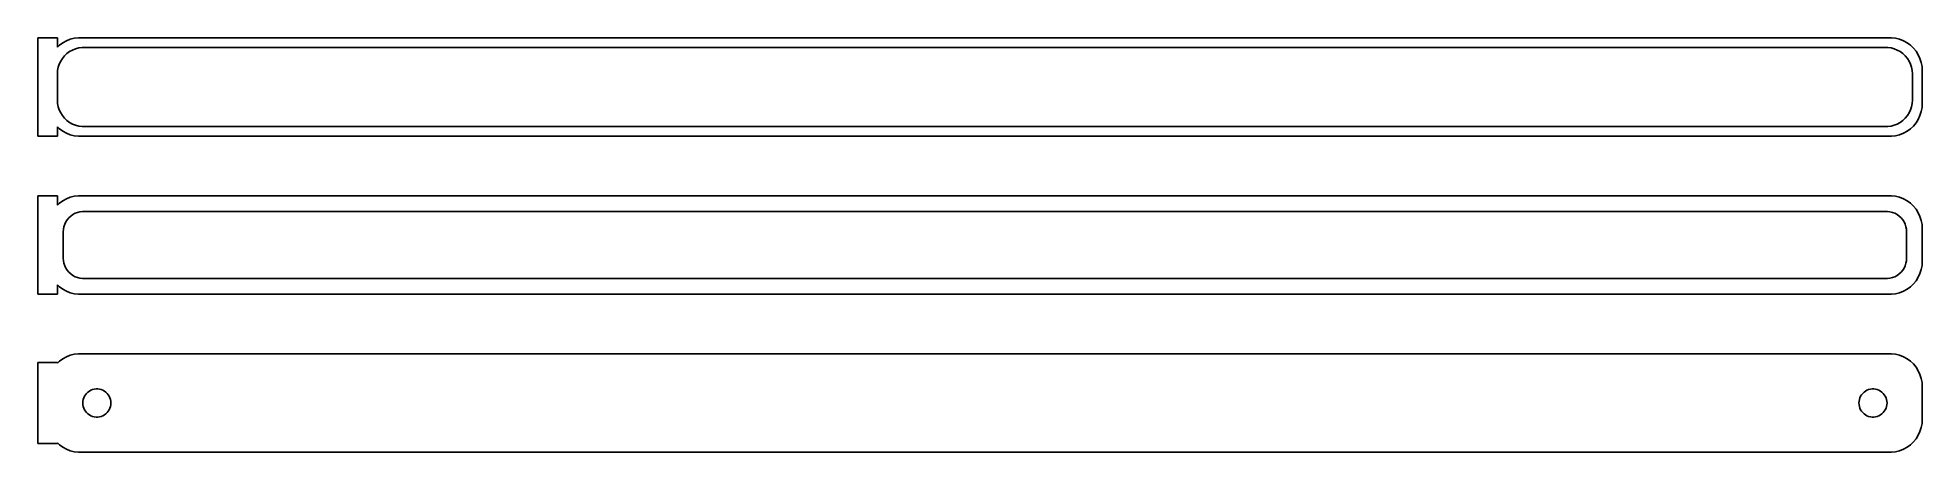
# Model space of a CAD drawing. Header units: metres. Extents: x -144 to 142, y 65 to 127.
import ezdxf

# ---------------------------------------------------------------- set-up
doc = ezdxf.new("R2010")
doc.units = ezdxf.units.M

msp = doc.modelspace()

# ---------------------------------------------------------------- linework, layer by layer
for p, q in [((-141, 127.49), (-144, 127.49)), ((-144, 127.49), (-144, 112.51)), ((-141, 126.059), (-141, 127.49)), ((-140.687, 126.353), (-141, 126.059)), ((-140.179, 126.722), (-140.687, 126.353)), ((-139.629, 127.024), (-140.179, 126.722)), ((-139.045, 127.255), (-139.629, 127.024)), ((-138.437, 127.411), (-139.045, 127.255)), ((-137.814, 127.49), (-138.437, 127.411)), ((137.814, 127.49), (-137.814, 127.49)), ((138.437, 127.411), (137.814, 127.49)), ((139.045, 127.255), (138.437, 127.411)), ((139.629, 127.024), (139.045, 127.255)), ((140.179, 126.722), (139.629, 127.024)), ((140.687, 126.353), (140.179, 126.722)), ((141.145, 125.923), (140.687, 126.353)), ((-140.874, 122.995), (-140.719, 123.472)), ((-140.719, 123.472), (-140.505, 123.927)), ((-140.505, 123.927), (-140.236, 124.351)), ((-140.236, 124.351), (-139.916, 124.738)), ((-139.916, 124.738), (-139.55, 125.082)), ((-139.55, 125.082), (-139.143, 125.377)), ((-139.143, 125.377), (-138.703, 125.619)), ((-138.703, 125.619), (-138.236, 125.804)), ((-138.236, 125.804), (-137.75, 125.929)), ((-137.75, 125.929), (-137.251, 125.992)), ((-137.251, 125.992), (137.251, 125.992)), ((137.251, 125.992), (137.75, 125.929)), ((137.75, 125.929), (138.236, 125.804)), ((138.236, 125.804), (138.703, 125.619)), ((138.703, 125.619), (139.143, 125.377)), ((139.143, 125.377), (139.55, 125.082)), ((139.55, 125.082), (139.916, 124.738)), ((139.916, 124.738), (140.236, 124.351)), ((140.236, 124.351), (140.505, 123.927)), ((140.505, 123.927), (140.719, 123.472)), ((140.719, 123.472), (140.874, 122.995)), ((141.545, 125.439), (141.145, 125.923)), ((141.882, 124.909), (141.545, 125.439)), ((142.149, 124.341), (141.882, 124.909)), ((142.343, 123.743), (142.149, 124.341)), ((142.461, 123.127), (142.343, 123.743)), ((-141, 122), (-140.968, 122.501)), ((-141, 118), (-141, 122)), ((-140.968, 122.501), (-140.874, 122.995)), ((140.874, 122.995), (140.968, 122.501)), ((140.968, 122.501), (141, 122)), ((141, 122), (141, 118)), ((142.5, 122.5), (142.461, 123.127)), ((142.5, 117.5), (142.5, 122.5)), ((-140.968, 117.499), (-141, 118)), ((-140.874, 117.005), (-140.968, 117.499)), ((140.968, 117.499), (140.874, 117.005)), ((141, 118), (140.968, 117.499)), ((142.461, 116.873), (142.5, 117.5)), ((-140.719, 116.528), (-140.874, 117.005)), ((-140.505, 116.073), (-140.719, 116.528)), ((-140.236, 115.649), (-140.505, 116.073)), ((-139.916, 115.262), (-140.236, 115.649)), ((-139.55, 114.918), (-139.916, 115.262)), ((-139.143, 114.623), (-139.55, 114.918)), ((-138.703, 114.381), (-139.143, 114.623)), ((139.143, 114.623), (138.703, 114.381)), ((139.55, 114.918), (139.143, 114.623)), ((139.916, 115.262), (139.55, 114.918)), ((140.236, 115.649), (139.916, 115.262)), ((140.505, 116.073), (140.236, 115.649)), ((140.719, 116.528), (140.505, 116.073)), ((140.874, 117.005), (140.719, 116.528)), ((141.545, 114.561), (141.882, 115.091)), ((141.882, 115.091), (142.149, 115.659)), ((142.149, 115.659), (142.343, 116.257)), ((142.343, 116.257), (142.461, 116.873)), ((-144, 112.51), (-141, 112.51)), ((-141, 113.941), (-140.687, 113.647)), ((-141, 112.51), (-141, 113.941)), ((-140.687, 113.647), (-140.179, 113.278)), ((-140.179, 113.278), (-139.629, 112.976)), ((-139.629, 112.976), (-139.045, 112.745)), ((-139.045, 112.745), (-138.437, 112.589)), ((-138.236, 114.196), (-138.703, 114.381)), ((-138.437, 112.589), (-137.814, 112.51)), ((-137.75, 114.071), (-138.236, 114.196)), ((-137.814, 112.51), (137.814, 112.51)), ((-137.251, 114.008), (-137.75, 114.071)), ((137.251, 114.008), (-137.251, 114.008)), ((137.75, 114.071), (137.251, 114.008)), ((138.236, 114.196), (137.75, 114.071)), ((137.814, 112.51), (138.437, 112.589)), ((138.703, 114.381), (138.236, 114.196)), ((138.437, 112.589), (139.045, 112.745)), ((139.045, 112.745), (139.629, 112.976)), ((139.629, 112.976), (140.179, 113.278)), ((140.179, 113.278), (140.687, 113.647)), ((140.687, 113.647), (141.145, 114.077)), ((141.145, 114.077), (141.545, 114.561)), ((-141, 103.479), (-144, 103.479)), ((-144, 103.479), (-144, 88.5208)), ((-141, 102.059), (-141, 103.479)), ((-139.045, 103.255), (-139.629, 103.024)), ((-138.437, 103.411), (-139.045, 103.255)), ((-137.814, 103.49), (-138.437, 103.411)), ((137.814, 103.49), (-137.814, 103.49)), ((138.437, 103.411), (137.814, 103.49)), ((139.045, 103.255), (138.437, 103.411)), ((139.629, 103.024), (139.045, 103.255)), ((-140.687, 102.353), (-141, 102.059)), ((-140.179, 102.722), (-140.687, 102.353)), ((-139.629, 103.024), (-140.179, 102.722)), ((-139.269, 100.131), (-138.984, 100.399)), ((-138.984, 100.399), (-138.668, 100.628)), ((-138.668, 100.628), (-138.325, 100.817)), ((-138.325, 100.817), (-137.962, 100.961)), ((-137.962, 100.961), (-137.583, 101.058)), ((-137.583, 101.058), (-137.195, 101.107)), ((-137.195, 101.107), (137.195, 101.107)), ((137.195, 101.107), (137.583, 101.058)), ((137.583, 101.058), (137.962, 100.961)), ((137.962, 100.961), (138.325, 100.817)), ((138.325, 100.817), (138.668, 100.628)), ((138.668, 100.628), (138.984, 100.399)), ((138.984, 100.399), (139.269, 100.131)), ((140.179, 102.722), (139.629, 103.024)), ((140.687, 102.353), (140.179, 102.722)), ((141.145, 101.923), (140.687, 102.353)), ((141.545, 101.439), (141.145, 101.923)), ((141.882, 100.909), (141.545, 101.439)), ((142.149, 100.341), (141.882, 100.909)), ((142.343, 99.7434), (142.149, 100.341)), ((-140.113, 98), (-140.088, 98.3902)), ((-140.113, 94), (-140.113, 98)), ((-140.088, 98.3902), (-140.015, 98.7741)), ((-140.015, 98.7741), (-139.894, 99.1459)), ((-139.894, 99.1459), (-139.728, 99.4996)), ((-139.728, 99.4996), (-139.518, 99.8297)), ((-139.518, 99.8297), (-139.269, 100.131)), ((139.269, 100.131), (139.518, 99.8297)), ((139.518, 99.8297), (139.728, 99.4996)), ((139.728, 99.4996), (139.894, 99.1459)), ((139.894, 99.1459), (140.015, 98.7741)), ((140.015, 98.7741), (140.088, 98.3902)), ((140.088, 98.3902), (140.113, 98)), ((140.113, 98), (140.113, 94)), ((142.461, 99.1267), (142.343, 99.7434)), ((142.5, 98.5), (142.461, 99.1267)), ((142.5, 93.5), (142.5, 98.5)), ((-140.088, 93.6098), (-140.113, 94)), ((-140.015, 93.2259), (-140.088, 93.6098)), ((-139.894, 92.8541), (-140.015, 93.2259)), ((-139.728, 92.5004), (-139.894, 92.8541)), ((-139.518, 92.1703), (-139.728, 92.5004)), ((-139.269, 91.8691), (-139.518, 92.1703)), ((-138.984, 91.6015), (-139.269, 91.8691)), ((139.269, 91.8691), (138.984, 91.6015)), ((139.518, 92.1703), (139.269, 91.8691)), ((139.728, 92.5004), (139.518, 92.1703)), ((139.894, 92.8541), (139.728, 92.5004)), ((140.015, 93.2259), (139.894, 92.8541)), ((140.088, 93.6098), (140.015, 93.2259)), ((140.113, 94), (140.088, 93.6098)), ((142.149, 91.6594), (142.343, 92.2566)), ((142.343, 92.2566), (142.461, 92.8733)), ((142.461, 92.8733), (142.5, 93.5)), ((-141, 88.5208), (-141, 89.9413)), ((-141, 89.9413), (-140.687, 89.6474)), ((-140.687, 89.6474), (-140.179, 89.2784)), ((-140.179, 89.2784), (-139.629, 88.9759)), ((-139.629, 88.9759), (-139.045, 88.7447)), ((-138.668, 91.3717), (-138.984, 91.6015)), ((-138.325, 91.1833), (-138.668, 91.3717)), ((-137.962, 91.0394), (-138.325, 91.1833)), ((-137.583, 90.9422), (-137.962, 91.0394)), ((-137.195, 90.8932), (-137.583, 90.9422)), ((137.195, 90.8932), (-137.195, 90.8932)), ((137.583, 90.9422), (137.195, 90.8932)), ((137.962, 91.0394), (137.583, 90.9422)), ((138.325, 91.1833), (137.962, 91.0394)), ((138.668, 91.3717), (138.325, 91.1833)), ((138.984, 91.6015), (138.668, 91.3717)), ((139.045, 88.7447), (139.629, 88.9759)), ((139.629, 88.9759), (140.179, 89.2784)), ((140.179, 89.2784), (140.687, 89.6474)), ((140.687, 89.6474), (141.145, 90.0773)), ((141.145, 90.0773), (141.545, 90.5611)), ((141.545, 90.5611), (141.882, 91.0912)), ((141.882, 91.0912), (142.149, 91.6594)), ((-144, 88.5208), (-141, 88.5208)), ((-139.045, 88.7447), (-138.437, 88.5886)), ((-138.437, 88.5886), (-137.814, 88.5099)), ((-137.814, 88.5099), (137.814, 88.5099)), ((137.814, 88.5099), (138.437, 88.5886)), ((138.437, 88.5886), (139.045, 88.7447)), ((-141, 78.1526), (-144, 78.1526)), ((-144, 78.1526), (-144, 65.8474)), ((-140.687, 78.3526), (-141, 78.0587)), ((-141, 78.0587), (-141, 78.1526)), ((-140.179, 78.7216), (-140.687, 78.3526)), ((-139.629, 79.0241), (-140.179, 78.7216)), ((-139.045, 79.2553), (-139.629, 79.0241)), ((-138.437, 79.4114), (-139.045, 79.2553)), ((-137.814, 79.4901), (-138.437, 79.4114)), ((137.814, 79.4901), (-137.814, 79.4901)), ((138.437, 79.4114), (137.814, 79.4901)), ((139.045, 79.2553), (138.437, 79.4114)), ((139.629, 79.0241), (139.045, 79.2553)), ((140.179, 78.7216), (139.629, 79.0241)), ((140.687, 78.3526), (140.179, 78.7216)), ((141.145, 77.9227), (140.687, 78.3526)), ((141.545, 77.4389), (141.145, 77.9227)), ((141.882, 76.9088), (141.545, 77.4389)), ((142.149, 76.3406), (141.882, 76.9088)), ((142.343, 75.7434), (142.149, 76.3406)), ((142.461, 75.1267), (142.343, 75.7434)), ((142.5, 74.5), (142.461, 75.1267)), ((142.5, 69.5), (142.5, 74.5)), ((-137.135, 72), (-137.118, 72.2676)), ((-137.118, 71.7324), (-137.135, 72)), ((-137.118, 72.2676), (-137.068, 72.531)), ((-137.068, 71.469), (-137.118, 71.7324)), ((-137.068, 72.531), (-136.985, 72.786)), ((-136.985, 72.786), (-136.871, 73.0287)), ((-136.871, 73.0287), (-136.727, 73.2551)), ((-136.727, 73.2551), (-136.557, 73.4617)), ((-136.557, 73.4617), (-136.361, 73.6453)), ((-136.361, 73.6453), (-136.144, 73.8029)), ((-136.144, 73.8029), (-135.909, 73.9321)), ((-135.909, 73.9321), (-135.66, 74.0308)), ((-135.66, 74.0308), (-135.4, 74.0975)), ((-135.4, 74.0975), (-135.134, 74.1311)), ((-135.134, 74.1311), (-134.866, 74.1311)), ((-134.866, 74.1311), (-134.6, 74.0975)), ((-134.6, 74.0975), (-134.34, 74.0308)), ((-134.34, 74.0308), (-134.091, 73.9321)), ((-134.091, 73.9321), (-133.856, 73.8029)), ((-133.856, 73.8029), (-133.639, 73.6453)), ((-133.639, 73.6453), (-133.443, 73.4617)), ((-133.443, 73.4617), (-133.273, 73.2551)), ((-133.273, 73.2551), (-133.129, 73.0287)), ((-133.129, 73.0287), (-133.015, 72.786)), ((-133.015, 72.786), (-132.932, 72.531)), ((-132.932, 72.531), (-132.882, 72.2676)), ((-132.882, 71.7324), (-132.932, 71.469)), ((-132.882, 72.2676), (-132.865, 72)), ((-132.865, 72), (-132.882, 71.7324)), ((132.865, 72), (132.882, 72.2676)), ((132.882, 71.7324), (132.865, 72)), ((132.882, 72.2676), (132.932, 72.531)), ((132.932, 71.469), (132.882, 71.7324)), ((132.932, 72.531), (133.015, 72.786)), ((133.015, 72.786), (133.129, 73.0287)), ((133.129, 73.0287), (133.273, 73.2551)), ((133.273, 73.2551), (133.443, 73.4617)), ((133.443, 73.4617), (133.639, 73.6453)), ((133.639, 73.6453), (133.856, 73.8029)), ((133.856, 73.8029), (134.091, 73.9321)), ((134.091, 73.9321), (134.34, 74.0308)), ((134.34, 74.0308), (134.6, 74.0975)), ((134.6, 74.0975), (134.866, 74.1311)), ((134.866, 74.1311), (135.134, 74.1311)), ((135.134, 74.1311), (135.4, 74.0975)), ((135.4, 74.0975), (135.66, 74.0308)), ((135.66, 74.0308), (135.909, 73.9321)), ((135.909, 73.9321), (136.144, 73.8029)), ((136.144, 73.8029), (136.361, 73.6453)), ((136.361, 73.6453), (136.557, 73.4617)), ((136.557, 73.4617), (136.727, 73.2551)), ((136.727, 73.2551), (136.871, 73.0287)), ((136.871, 73.0287), (136.985, 72.786)), ((136.985, 72.786), (137.068, 72.531)), ((137.068, 72.531), (137.118, 72.2676)), ((137.118, 71.7324), (137.068, 71.469)), ((137.118, 72.2676), (137.135, 72)), ((137.135, 72), (137.118, 71.7324)), ((-136.985, 71.214), (-137.068, 71.469)), ((-136.871, 70.9713), (-136.985, 71.214)), ((-136.727, 70.7449), (-136.871, 70.9713)), ((-136.557, 70.5383), (-136.727, 70.7449)), ((-136.361, 70.3547), (-136.557, 70.5383)), ((-136.144, 70.1971), (-136.361, 70.3547)), ((-135.909, 70.0679), (-136.144, 70.1971)), ((-135.66, 69.9692), (-135.909, 70.0679)), ((-135.4, 69.9025), (-135.66, 69.9692)), ((-135.134, 69.8689), (-135.4, 69.9025)), ((-134.866, 69.8689), (-135.134, 69.8689)), ((-134.6, 69.9025), (-134.866, 69.8689)), ((-134.34, 69.9692), (-134.6, 69.9025)), ((-134.091, 70.0679), (-134.34, 69.9692)), ((-133.856, 70.1971), (-134.091, 70.0679)), ((-133.639, 70.3547), (-133.856, 70.1971)), ((-133.443, 70.5383), (-133.639, 70.3547)), ((-133.273, 70.7449), (-133.443, 70.5383)), ((-133.129, 70.9713), (-133.273, 70.7449)), ((-133.015, 71.214), (-133.129, 70.9713)), ((-132.932, 71.469), (-133.015, 71.214)), ((133.015, 71.214), (132.932, 71.469)), ((133.129, 70.9713), (133.015, 71.214)), ((133.273, 70.7449), (133.129, 70.9713)), ((133.443, 70.5383), (133.273, 70.7449)), ((133.639, 70.3547), (133.443, 70.5383)), ((133.856, 70.1971), (133.639, 70.3547)), ((134.091, 70.0679), (133.856, 70.1971)), ((134.34, 69.9692), (134.091, 70.0679)), ((134.6, 69.9025), (134.34, 69.9692)), ((134.866, 69.8689), (134.6, 69.9025)), ((135.134, 69.8689), (134.866, 69.8689)), ((135.4, 69.9025), (135.134, 69.8689)), ((135.66, 69.9692), (135.4, 69.9025)), ((135.909, 70.0679), (135.66, 69.9692)), ((136.144, 70.1971), (135.909, 70.0679)), ((136.361, 70.3547), (136.144, 70.1971)), ((136.557, 70.5383), (136.361, 70.3547)), ((136.727, 70.7449), (136.557, 70.5383)), ((136.871, 70.9713), (136.727, 70.7449)), ((136.985, 71.214), (136.871, 70.9713)), ((137.068, 71.469), (136.985, 71.214)), ((142.343, 68.2566), (142.461, 68.8733)), ((142.461, 68.8733), (142.5, 69.5)), ((-141, 65.8474), (-141, 65.9413)), ((-141, 65.9413), (-140.687, 65.6474)), ((140.687, 65.6474), (141.145, 66.0773)), ((141.145, 66.0773), (141.545, 66.5611)), ((141.545, 66.5611), (141.882, 67.0912)), ((141.882, 67.0912), (142.149, 67.6594)), ((142.149, 67.6594), (142.343, 68.2566)), ((-144, 65.8474), (-141, 65.8474)), ((-140.687, 65.6474), (-140.179, 65.2784)), ((-140.179, 65.2784), (-139.629, 64.9759)), ((-139.629, 64.9759), (-139.045, 64.7447)), ((-139.045, 64.7447), (-138.437, 64.5886)), ((-138.437, 64.5886), (-137.814, 64.5099)), ((-137.814, 64.5099), (137.814, 64.5099)), ((137.814, 64.5099), (138.437, 64.5886)), ((138.437, 64.5886), (139.045, 64.7447)), ((139.045, 64.7447), (139.629, 64.9759)), ((139.629, 64.9759), (140.179, 65.2784)), ((140.179, 65.2784), (140.687, 65.6474))]:
    msp.add_line(p, q)

doc.saveas('drawing.dxf')
